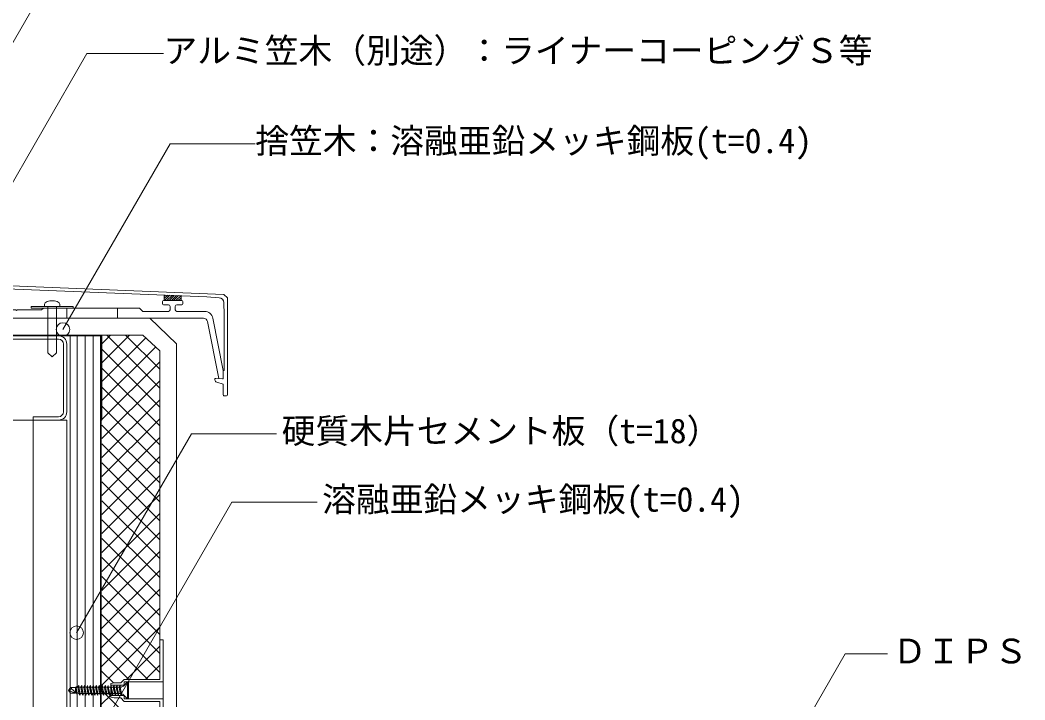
# Model space of a CAD drawing. Units: millimetres, scale not verified. Extents: x -1380 to 1380, y -955 to 955.
# Drawn here: x -593 to 2, y -100 to 303 of the extents above; entities that cross this region are included whole.
import ezdxf
from ezdxf.enums import TextEntityAlignment as Align

# ---------------------------------------------------------------- set-up
doc = ezdxf.new("R2010")
doc.units = ezdxf.units.MM
doc.header["$LTSCALE"] = 3
doc.linetypes.add('USER1', pattern=[19.05, 12.7, -6.35])
for name, color, linetype, lineweight in [('0-1_HATCH', 9, 'Continuous', 18), ('0-2_BOUSUI', 1, 'Continuous', 18), ('0-3_MOJI', 7, 'Continuous', 18), ('0-4_KASAGI', 150, 'Continuous', 18), ('0-5_KANAMONO_SCREW', 4, 'Continuous', 18), ('0-6_dannnetu', 6, 'Continuous', 18), ('0-7_KANAMONO', 5, 'Continuous', 18), ('0-9_doubuti', 5, 'Continuous', 18), ('0-B_bo-do', 3, 'Continuous', 18), ('0-C_ZATU', 6, 'Continuous', 18)]:
    doc.layers.add(name, color=color, linetype=linetype, lineweight=lineweight)
doc.styles.add('ＭＳ ゴシック', font='')
doc.styles.get('ＭＳ ゴシック').set_extended_font_data('MS Gothic')

msp = doc.modelspace()

# ---------------------------------------------------------------- linework, layer by layer
at = {"layer": '0-1_HATCH'}
for p, q in [((-558.926, -92.369), (-558.926, 115.954)), ((-554.163, -92.196), (-554.163, 115.954)), ((-549.401, -91.555), (-549.401, 115.954)), ((-544.232, 111.206), (-539.084, 116.354)), ((-544.232, 99.981), (-527.859, 116.354)), ((-544.232, 111.206), (-539.084, 116.354)), ((-544.232, 99.981), (-527.859, 116.354)), ((-544.232, 88.755), (-518.28, 114.707)), ((-544.232, 88.755), (-518.28, 114.707)), ((-510.032, 84.972), (-541.414, 116.354)), ((-510.032, 84.972), (-541.414, 116.354)), ((-510.032, 96.197), (-530.189, 116.354)), ((-510.032, 96.197), (-530.189, 116.354)), ((-544.232, 77.53), (-512.494, 109.268)), ((-544.232, 77.53), (-512.494, 109.268)), ((-510.032, 73.746), (-544.232, 107.946)), ((-510.032, 73.746), (-544.232, 107.946)), ((-544.232, 66.305), (-510.032, 100.505)), ((-544.232, 66.305), (-510.032, 100.505)), ((-510.032, 62.521), (-544.232, 96.721)), ((-510.032, 62.521), (-544.232, 96.721)), ((-544.247, 55.064), (-510.032, 89.279)), ((-544.247, 55.064), (-510.032, 89.279)), ((-510.032, 51.296), (-544.232, 85.496)), ((-510.032, 51.296), (-544.232, 85.496)), ((-544.263, 43.823), (-510.032, 78.054)), ((-544.263, 43.823), (-510.032, 78.054)), ((-510.032, 40.07), (-544.232, 74.27)), ((-510.032, 40.07), (-544.232, 74.27)), ((-544.279, 32.582), (-510.032, 66.829)), ((-544.279, 32.582), (-510.032, 66.829)), ((-510.032, 28.845), (-544.236, 63.049)), ((-510.032, 28.845), (-544.236, 63.049)), ((-544.294, 21.341), (-510.032, 55.603)), ((-544.294, 21.341), (-510.032, 55.603)), ((-510.032, 17.62), (-544.252, 51.839)), ((-510.032, 17.62), (-544.252, 51.839)), ((-544.31, 10.1), (-510.032, 44.378)), ((-544.31, 10.1), (-510.032, 44.378)), ((-510.032, 6.394), (-544.267, 40.63)), ((-510.032, 6.394), (-544.267, 40.63)), ((-544.326, -1.141), (-510.032, 33.153)), ((-544.326, -1.141), (-510.032, 33.153)), ((-510.032, -4.831), (-544.283, 29.42)), ((-510.032, -4.831), (-544.283, 29.42)), ((-544.342, -12.382), (-510.032, 21.927)), ((-544.342, -12.382), (-510.032, 21.927)), ((-510.032, -16.056), (-544.299, 18.21)), ((-510.032, -16.056), (-544.299, 18.21)), ((-544.357, -23.623), (-510.032, 10.702)), ((-544.357, -23.623), (-510.032, 10.702)), ((-510.032, -27.282), (-544.314, 7.001)), ((-510.032, -27.282), (-544.314, 7.001)), ((-544.373, -34.864), (-510.032, -0.523)), ((-544.373, -34.864), (-510.032, -0.523)), ((-510.032, -38.507), (-544.33, -4.209)), ((-510.032, -38.507), (-544.33, -4.209)), ((-544.389, -46.105), (-510.032, -11.749)), ((-544.389, -46.105), (-510.032, -11.749)), ((-510.032, -49.732), (-544.346, -15.419)), ((-510.032, -49.732), (-544.346, -15.419)), ((-544.404, -57.346), (-510.032, -22.974)), ((-544.404, -57.346), (-510.032, -22.974)), ((-510.032, -60.958), (-544.361, -26.628)), ((-510.032, -60.958), (-544.361, -26.628)), ((-544.42, -68.587), (-510.032, -34.199)), ((-544.42, -68.587), (-510.032, -34.199)), ((-510.032, -72.183), (-544.377, -37.838)), ((-510.032, -72.183), (-544.377, -37.838)), ((-544.436, -79.828), (-510.032, -45.425)), ((-544.436, -79.828), (-510.032, -45.425)), ((-510.032, -83.408), (-544.393, -49.047)), ((-510.032, -83.408), (-544.393, -49.047)), ((-544.452, -91.069), (-510.032, -56.65)), ((-544.452, -91.069), (-510.032, -56.65)), ((-517.119, -87.546), (-544.409, -60.257)), ((-517.119, -87.546), (-544.409, -60.257)), ((-529.703, -87.546), (-510.032, -67.875)), ((-529.703, -87.546), (-510.032, -67.875)), ((-528.345, -87.546), (-544.424, -71.467)), ((-528.345, -87.546), (-544.424, -71.467)), ((-537.462, -89.654), (-544.44, -82.676)), ((-537.462, -89.654), (-544.44, -82.676)), ((-518.478, -87.546), (-510.032, -79.101)), ((-518.478, -87.546), (-510.032, -79.101)), ((-543.457, -94.885), (-544.456, -93.886)), ((-542.445, -95.896), (-543.457, -94.885)), ((-558.926, -305.046), (-558.926, -96.249)), ((-554.163, -305.046), (-554.163, -96.121)), ((-549.401, -305.046), (-549.401, -95.896)), ((-544.467, -102.31), (-539.032, -96.875)), ((-510.032, -128.31), (-542.445, -95.896))]:
    msp.add_line(p, q, dxfattribs=at)
at = {"layer": '0-2_BOUSUI'}
msp.add_lwpolyline([(-407.89, -260.046), (-455.89, -260.046), (-500.032, -215.904), (-500.032, 111.096), (-515.89, 126.354), (-690.432, 126.354)], dxfattribs=at)
at = {"layer": '0-3_MOJI'}
for points in [[(-694.001, 121.716), (-580.417, 318.448), (-535.094, 318.448)], [(-631.05, 148.065), (-553.088, 283.098), (-507.765, 283.098)], [(-453.389, 229.66), (-503.827, 229.66), (-567.34, 119.652)], [(-440.777, 57.868), (-491.215, 57.868), (-559.201, -59.888)], [(-416.777, 17.39), (-467.215, 17.39), (-545.032, -117.393)], [(-78.841, -72.468), (-104.06, -72.468), (-138.053, -131.346)]]:
    msp.add_lwpolyline(points, dxfattribs=at)
for centre in [(-567.34, 119.652), (-559.201, -59.888)]:
    msp.add_circle(centre, 4, dxfattribs=at)
at = {"layer": '0-4_KASAGI'}
for p, q in [((-507.332, 139.246), (-506.561, 140.017)), ((-507.332, 137.899), (-505.266, 139.965)), ((-507.131, 136.754), (-503.971, 139.914)), ((-505.784, 136.754), (-502.676, 139.862)), ((-504.437, 136.754), (-501.38, 139.81)), ((-503.09, 136.754), (-500.085, 139.758)), ((-501.743, 136.754), (-498.79, 139.706)), ((-500.396, 136.754), (-497.495, 139.655)), ((-499.049, 136.754), (-497.332, 138.47)), ((-497.702, 136.754), (-497.332, 137.123)), ((-508.332, 134.754), (-508.332, 136.254)), ((-507.832, 136.754), (-496.832, 136.754)), ((-504.832, 134.254), (-507.832, 134.254)), ((-503.832, 131.354), (-503.832, 133.254)), ((-500.832, 133.254), (-500.832, 131.354)), ((-496.832, 134.254), (-499.832, 134.254)), ((-496.332, 136.254), (-496.332, 134.754)), ((-484.151, 126.354), (-705.713, 126.354)), ((-499.832, 130.354), (-483.431, 130.354)), ((-477.332, 90.167), (-477.332, 89.846)), ((-472.867, 90.391), (-476.797, 90.666)), ((-471.932, 80.354), (-470.432, 80.354))]:
    msp.add_line(p, q, dxfattribs=at)
at = {"layer": '0-4_KASAGI', "linetype": 'USER1'}
for p, q in [((-564.932, 126.354), (-564.932, 132.354)), ((-534.932, 126.354), (-534.932, 132.354))]:
    msp.add_line(p, q, dxfattribs=at)
at = {"layer": '0-4_KASAGI'}
for points in [[(-469.932, 80.854), (-469.932, 138.354), (-472.015, 140.437), (-699.932, 149.554), (-702.099, 151.72), (-717.932, 152.354), (-719.932, 150.354), (-719.932, 80.854)], [(-714.716, 150.023), (-703.046, 149.556), (-700.879, 147.39), (-689.932, 147.352), (-482.015, 139.035), (-474.781, 138.453)], [(-667.932, 132.354), (-610.932, 132.354), (-609.932, 131.354), (-595.432, 131.354), (-594.932, 130.854), (-594.432, 131.354), (-579.932, 131.354), (-578.932, 132.354), (-521.932, 132.354), (-519.932, 130.354), (-504.832, 130.354)], [(-472.025, 135.584), (-471.732, 128.354), (-471.732, 95.354), (-472.332, 95.354), (-472.332, 90.89)], [(-478.528, 126.334), (-472.332, 95.354), (-472.332, 90.89)], [(-472.867, 90.391), (-474.938, 90.536), (-481.699, 124.344)], [(-476.23, 88.4), (-472.432, 87.354), (-472.432, 80.854)]]:
    msp.add_lwpolyline(points, dxfattribs=at)
msp.add_lwpolyline([(-507.332, 140.048), (-507.332, 136.754), (-497.332, 136.754), (-497.332, 139.648)], close=True, dxfattribs=at)
for centre, radius, start, end in [((-475.022, 135.463), 3, 2.31694, 85.39736), ((-507.832, 136.254), 0.5, 90, 180), ((-507.832, 134.754), 0.5, 180, 270), ((-504.832, 133.254), 1, 0, 90), ((-504.832, 131.354), 1, 270, 0), ((-499.832, 133.254), 1, 90, 180), ((-499.832, 131.354), 1, 180, 270), ((-496.832, 136.254), 0.5, 0, 90), ((-496.832, 134.754), 0.5, 270, 0), ((-484.151, 123.854), 2.5, 11.30993, 90), ((-483.431, 125.354), 5, 11.30993, 90), ((-476.832, 90.167), 0.5, 86, 180), ((-475.832, 89.846), 1.5, 180, 254.60055), ((-472.832, 90.89), 0.5, 266, 360), ((-472.832, 90.89), 0.5, 266, 0), ((-471.932, 80.854), 0.5, 180, 270), ((-470.432, 80.854), 0.5, 270, 0)]:
    msp.add_arc(centre, radius, start, end, dxfattribs=at)
at = {"layer": '0-5_KANAMONO_SCREW'}
for p, q in [((-529.032, -89.046), (-531.452, -91.467)), ((-529.032, -89.046), (-528.532, -89.046)), ((-528.532, -89.046), (-528.532, -99.046)), ((-564.132, -94.046), (-562.907, -92.296)), ((-564.132, -94.046), (-562.128, -93.305)), ((-564.132, -94.046), (-562.907, -95.796)), ((-559.965, -92.296), (-562.907, -92.296)), ((-559.532, -91.814), (-559.965, -92.614)), ((-559.965, -92.296), (-559.965, -95.796)), ((-559.965, -92.614), (-559.432, -95.574)), ((-558.498, -92.196), (-559.532, -92.614)), ((-559.532, -92.614), (-558.832, -96.374)), ((-557.957, -91.196), (-558.498, -92.196)), ((-558.498, -92.196), (-557.832, -95.896)), ((-557.957, -91.196), (-557.957, -92.196)), ((-556.748, -92.196), (-557.957, -92.196)), ((-557.957, -92.196), (-557.082, -96.896)), ((-557.957, -92.196), (-557.082, -95.896)), ((-556.207, -91.196), (-556.748, -92.196)), ((-556.748, -92.196), (-556.082, -95.896)), ((-556.207, -91.196), (-556.207, -92.196)), ((-554.998, -92.196), (-556.207, -92.196)), ((-556.207, -92.196), (-555.332, -96.896)), ((-556.207, -92.196), (-555.332, -95.896)), ((-554.457, -91.196), (-554.998, -92.196)), ((-554.998, -92.196), (-554.332, -95.896)), ((-554.457, -91.196), (-554.457, -92.196)), ((-554.457, -92.196), (-553.582, -96.896)), ((-554.457, -92.196), (-553.582, -95.896)), ((-553.248, -92.196), (-554.457, -92.196)), ((-552.707, -91.196), (-552.707, -92.196)), ((-551.498, -92.196), (-552.707, -92.196)), ((-552.707, -92.196), (-551.832, -96.896)), ((-552.707, -92.196), (-551.832, -95.896)), ((-550.957, -91.196), (-551.498, -92.196)), ((-551.498, -92.196), (-550.832, -95.896)), ((-550.957, -91.196), (-550.957, -92.196)), ((-549.748, -92.196), (-550.957, -92.196)), ((-550.957, -92.196), (-550.082, -96.896)), ((-550.957, -92.196), (-550.082, -95.896)), ((-549.207, -91.196), (-549.748, -92.196)), ((-549.748, -92.196), (-549.082, -95.896)), ((-549.207, -91.196), (-549.207, -92.196)), ((-547.998, -92.196), (-549.207, -92.196)), ((-549.207, -92.196), (-548.332, -96.896)), ((-549.207, -92.196), (-548.332, -95.896)), ((-547.457, -91.196), (-547.998, -92.196)), ((-546.248, -92.196), (-547.457, -92.196)), ((-547.457, -92.196), (-546.582, -95.896)), ((-545.707, -91.196), (-546.248, -92.196)), ((-544.498, -92.196), (-545.707, -92.196)), ((-545.707, -92.196), (-544.832, -95.896)), ((-543.957, -91.196), (-544.498, -92.196)), ((-542.748, -92.196), (-543.957, -92.196)), ((-543.957, -92.196), (-543.082, -95.896)), ((-542.207, -91.196), (-542.748, -92.196)), ((-540.998, -92.196), (-542.207, -92.196)), ((-542.207, -92.196), (-541.332, -95.896)), ((-540.457, -91.196), (-540.998, -92.196)), ((-539.248, -92.196), (-540.457, -92.196)), ((-540.457, -92.196), (-539.582, -95.896)), ((-538.707, -91.196), (-539.248, -92.196)), ((-537.498, -92.196), (-538.707, -92.196)), ((-538.707, -92.196), (-537.832, -95.896)), ((-536.957, -91.196), (-537.498, -92.196)), ((-537.498, -92.196), (-536.832, -95.896)), ((-535.748, -92.196), (-536.957, -92.196)), ((-536.957, -92.196), (-536.082, -95.896)), ((-535.207, -91.196), (-535.748, -92.196)), ((-533.998, -92.196), (-535.207, -92.196)), ((-535.207, -92.196), (-534.332, -95.896)), ((-533.457, -91.196), (-533.998, -92.196)), ((-533.457, -92.196), (-532.582, -95.896)), ((-533.457, -92.196), (-532.582, -92.196)), ((-532.582, -92.046), (-532.351, -91.985)), ((-532.582, -92.046), (-532.582, -92.196)), ((-559.432, -95.574), (-559.965, -95.574)), ((-557.832, -95.896), (-558.832, -95.574)), ((-557.832, -95.896), (-557.082, -96.896)), ((-556.082, -95.896), (-557.082, -95.896)), ((-557.082, -96.896), (-557.082, -95.896)), ((-556.082, -95.896), (-555.332, -96.896)), ((-554.332, -95.896), (-555.332, -95.896)), ((-555.332, -96.896), (-555.332, -95.896)), ((-554.332, -95.896), (-553.582, -96.896)), ((-553.582, -96.896), (-553.582, -95.896)), ((-552.582, -95.896), (-551.832, -96.896)), ((-550.832, -95.896), (-551.832, -95.896)), ((-551.832, -96.896), (-551.832, -95.896)), ((-550.832, -95.896), (-550.082, -96.896)), ((-549.082, -95.896), (-550.082, -95.896)), ((-550.082, -96.896), (-550.082, -95.896)), ((-549.082, -95.896), (-548.332, -96.896)), ((-547.332, -95.896), (-548.332, -95.896)), ((-548.332, -96.896), (-548.332, -95.896)), ((-545.582, -95.896), (-546.582, -95.896)), ((-546.582, -96.896), (-546.582, -95.896)), ((-543.832, -95.896), (-544.832, -95.896)), ((-544.832, -96.896), (-544.832, -95.896)), ((-542.082, -95.896), (-543.082, -95.896)), ((-543.082, -96.896), (-543.082, -95.896)), ((-540.332, -95.896), (-541.332, -95.896)), ((-541.332, -96.896), (-541.332, -95.896)), ((-538.582, -95.896), (-539.582, -95.896)), ((-539.582, -96.896), (-539.582, -95.896)), ((-536.832, -95.896), (-537.832, -95.896)), ((-537.832, -96.896), (-537.832, -95.896)), ((-536.832, -95.896), (-536.082, -96.896)), ((-535.082, -95.896), (-536.082, -95.896)), ((-536.082, -96.896), (-536.082, -95.896)), ((-533.332, -95.896), (-534.332, -95.896)), ((-534.332, -96.896), (-534.332, -95.896)), ((-532.582, -96.896), (-532.582, -95.896)), ((-532.582, -96.046), (-532.351, -96.108)), ((-529.032, -99.046), (-528.532, -99.046))]:
    msp.add_line(p, q, dxfattribs=at)
msp.add_lwpolyline([(-586.21, 133.354), (-561.21, 133.354), (-561.21, 132.354), (-586.21, 132.354)], close=True, dxfattribs=at)
for points in [[(-569.21, 134.653), (-569.21, 133.354), (-578.21, 133.354), (-578.21, 134.653)], [(-576.21, 133.354), (-576.21, 105.853), (-573.71, 103.354), (-571.21, 105.853), (-571.21, 133.354)], [(-529.032, -89.046), (-529.032, -99.046), (-531.452, -96.626)], [(-564.132, -94.046), (-559.965, -95.796), (-562.907, -95.796)], [(-559.532, -91.814), (-559.532, -92.614), (-558.832, -95.574)], [(-552.707, -91.196), (-553.248, -92.196), (-552.582, -95.896), (-553.582, -95.896)], [(-547.998, -92.196), (-547.332, -95.896), (-546.582, -96.896)], [(-547.457, -91.196), (-547.457, -92.196), (-546.582, -96.896)], [(-546.248, -92.196), (-545.582, -95.896), (-544.832, -96.896)], [(-545.707, -91.196), (-545.707, -92.196), (-544.832, -96.896)], [(-544.498, -92.196), (-543.832, -95.896), (-543.082, -96.896)], [(-543.957, -91.196), (-543.957, -92.196), (-543.082, -96.896)], [(-542.748, -92.196), (-542.082, -95.896), (-541.332, -96.896)], [(-542.207, -91.196), (-542.207, -92.196), (-541.332, -96.896)], [(-540.998, -92.196), (-540.332, -95.896), (-539.582, -96.896)], [(-540.457, -91.196), (-540.457, -92.196), (-539.582, -96.896)], [(-539.248, -92.196), (-538.582, -95.896), (-537.832, -96.896)], [(-538.707, -91.196), (-538.707, -92.196), (-537.832, -96.896)], [(-536.957, -91.196), (-536.957, -92.196), (-536.082, -96.896)], [(-535.748, -92.196), (-535.082, -95.896), (-534.332, -96.896)], [(-535.207, -91.196), (-535.207, -92.196), (-534.332, -96.896)], [(-533.998, -92.196), (-533.332, -95.896), (-532.582, -96.896)], [(-533.457, -91.196), (-533.457, -92.196), (-532.582, -96.896)], [(-559.432, -95.574), (-558.832, -96.374), (-558.832, -95.574)]]:
    msp.add_lwpolyline(points, dxfattribs=at)
for centre, radius, start, end in [((-577.133, 134.622), 1.078, 138.40301, 178.32124), ((-575.522, 133.006), 3.358, 108.77591, 136.02802), ((-573.71, 127.399), 9.25, 71.77739, 108.22261), ((-571.899, 133.006), 3.358, 43.97198, 71.22409), ((-570.288, 134.622), 1.078, 1.67876, 41.59699), ((-564.132, -94.046), 2.136, 20.30447, 55), ((-565.149, -98.114), 5.679, 24.08593, 57.8643), ((-532.866, -90.052), 2, 284.93142, 315), ((-532.866, -98.04), 2, 45, 75.06858)]:
    msp.add_arc(centre, radius, start, end, dxfattribs=at)
at = {"layer": '0-6_dannnetu'}
msp.add_lwpolyline([(-545.032, 116.354), (-520.032, 116.354), (-510.032, 106.954), (-510.032, -87.546)], dxfattribs=at)
at = {"layer": '0-7_KANAMONO'}
for points in [[(-544.632, 65.954), (-544.632, 115.954), (-700.032, 115.954), (-700.032, 65.954), (-700.432, 65.954), (-700.432, 116.354), (-544.232, 116.354), (-544.232, 65.954)], [(-545.032, -305.046), (-545.032, -224.046), (-545.032, -220.314), (-545.032, 115.954), (-544.632, 115.954), (-544.632, -220.183), (-544.632, -223.915), (-544.632, -305.046)]]:
    msp.add_lwpolyline(points, close=True, dxfattribs=at)
at = {"layer": '0-9_doubuti'}
for p, q in [((-660.032, 115.954), (-570.032, 115.954)), ((-570.032, 113.954), (-660.032, 113.954)), ((-567.032, 70.954), (-567.032, 110.954)), ((-565.032, 110.954), (-565.032, 70.954)), ((-565.032, 65.954), (-665.032, 65.954)), ((-585.032, 65.954), (-585.032, -660.046)), ((-565.032, 65.954), (-565.032, -660.046))]:
    msp.add_line(p, q, dxfattribs=at)
msp.add_lwpolyline([(-570.032, 65.954), (-585.032, 65.954), (-585.032, 67.954), (-570.032, 67.954)], dxfattribs=at)
for centre, radius, start, end in [((-570.032, 110.954), 5, 0, 90), ((-570.032, 110.954), 3, 0, 90), ((-570.032, 70.954), 5, 270, 0), ((-570.032, 70.954), 3, 270, 0)]:
    msp.add_arc(centre, radius, start, end, dxfattribs=at)
at = {"layer": '0-B_bo-do'}
msp.add_lwpolyline([(-563.032, 115.954), (-545.032, 115.954), (-545.032, -305.046), (-563.032, -305.046)], close=True, dxfattribs=at)
at = {"layer": '0-C_ZATU'}
for p, q in [((-508.032, -89.046), (-508.032, -99.046)), ((-539.032, -91.046), (-539.032, -97.046))]:
    msp.add_line(p, q, dxfattribs=at)
for points in [[(-531.032, -91.046), (-531.032, -89.046), (-508.032, -89.046), (-508.032, -64.046), (-510.032, -64.046), (-510.032, -87.546), (-531.032, -87.546), (-533.032, -89.546), (-537.032, -89.546), (-539.032, -90.046), (-539.032, -91.046)], [(-531.032, -97.046), (-531.032, -99.046), (-508.032, -99.046), (-508.032, -124.046), (-510.032, -124.046), (-510.032, -100.546), (-531.032, -100.546), (-533.032, -98.546), (-537.032, -98.546), (-539.032, -98.046), (-539.032, -97.046)]]:
    msp.add_lwpolyline(points, close=True, dxfattribs=at)

# ---------------------------------------------------------------- texts
at = {"layer": '0-3_MOJI', "style": 'ＭＳ ゴシック'}
for s, p in [('アルミ笠木（別途）：ライナーコーピングＳ等', (-507.765, 273.098)), ('捨笠木：溶融亜鉛メッキ鋼板(t=0.4)', (-453.389, 219.66)), ('硬質木片セメント板（t=18）', (-437.777, 47.868)), ('溶融亜鉛メッキ鋼板(t=0.4)', (-413.777, 7.39)), ('ＤＩＰＳドレン(鋼製下地用)', (-75.841, -82.468))]:
    msp.add_text(s, height=14.66, dxfattribs=at).set_placement(p, align=Align.BOTTOM_LEFT)

doc.saveas('drawing.dxf')
